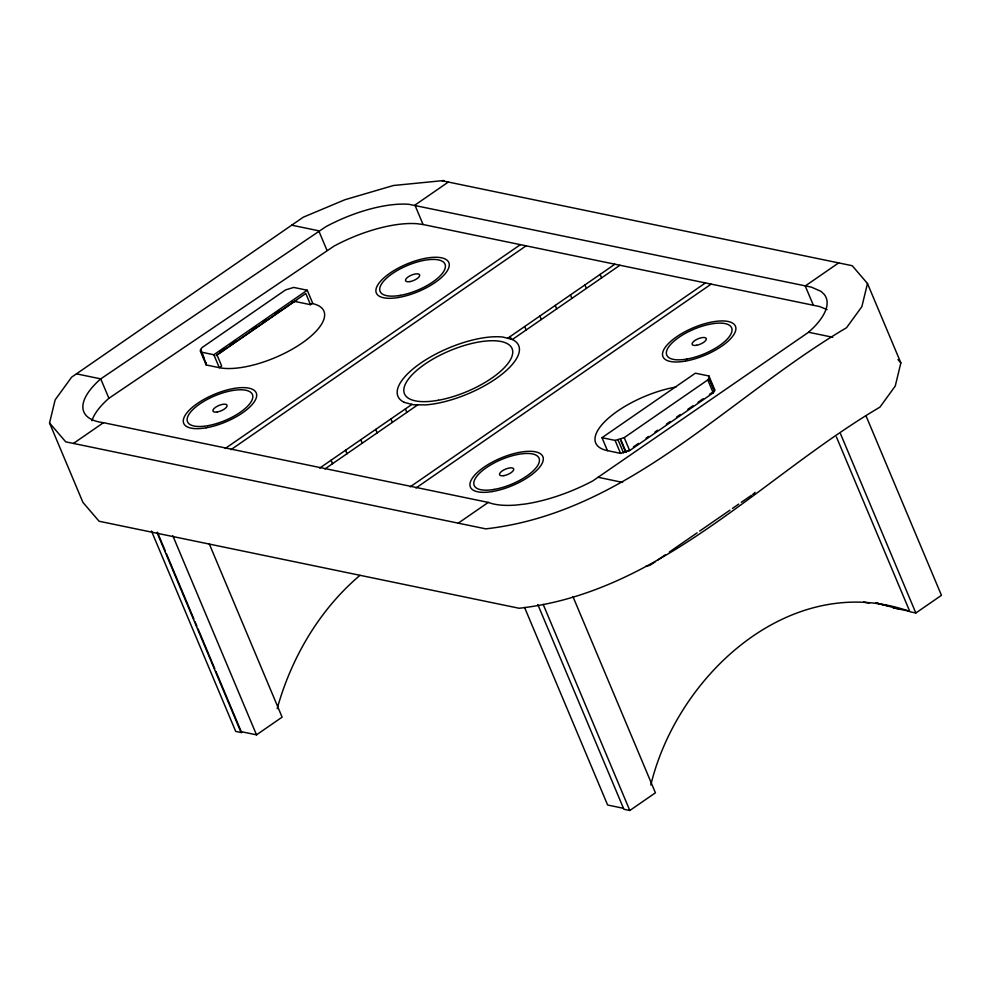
<?xml version="1.0" encoding="UTF-8"?>
<svg xmlns="http://www.w3.org/2000/svg" width="991" height="991" viewBox="0 0 991 991"><rect width="100%" height="100%" fill="white"/><g stroke="black" fill="none" stroke-linecap="round" stroke-linejoin="round"><path stroke-width="1.49" d="M441.936 180.721L852.223 265.712L867.472 283.488L900.856 362.904L895.269 386.032L879.934 407.14C762.426 476.275 661.431 592.271 519.135 608.263L99.1 521.254L82.934 502.4L49.55 422.996L55.137 399.869L71.625 377.175L303.246 217.215L344.905 199.736L393.427 185.503L444.104 180.511M867.472 283.488L861.885 306.615L846.549 327.724C729.042 396.858 628.046 512.855 485.751 528.86L65.716 441.837L49.55 422.996M307.235 290.227L213.833 354.741L200.727 352.016L200.591 349.563L202.003 347.618L285.569 289.905L293.683 287.427L307.235 290.227L312.673 303.172L310.493 304.671L294.649 301.4L216.137 355.633M205.955 362.768L206.165 364.961L219.284 367.673A63.102 23.945 -22.8 0 0 301.958 343.109A63.102 23.945 -22.8 0 0 312.165 303.519M601.995 437.7L615.114 440.413L624.219 437.638L707.785 379.925L708.999 378.252L708.949 375.998L695.397 373.186L601.995 437.7L607.433 450.632L620.552 453.358L629.657 450.571L713.223 392.857L714.437 391.185L714.387 388.943M277.17 708.701C291.379 657.714 319.375 609.75 359.956 575.362M650.814 785.033C677.311 675.106 790.484 570.296 908.945 611.125L893.102 607.842M73.433 443.435L103.473 422.686L488.29 502.412A89.983 34.14 -22.8 0 0 516.014 505.063L524.796 504.072A89.983 34.14 -22.8 0 0 592.915 480.833L808.569 332.258L813.772 327.34A89.809 34.078 -22.8 0 0 824.227 294.401L821.056 291.391L811.456 287.142L409.01 204.319A80.692 30.622 -22.8 0 0 325.804 226.741L100.735 378.872L76.456 373.842M448.328 182.047L414.919 205.112L423.083 224.523L819.619 306.553L827.076 309.588M220.101 351.817L225.168 348.312M230.234 344.818L235.301 341.325M251.764 329.953L256.818 326.46M263.148 322.087L266.951 319.461M274.544 314.209L279.611 310.716M225.217 448.502L520.349 244.678M230.94 449.691L526.06 245.867M319.697 468.099L411.959 404.378M507.665 338.278L614.854 264.25M324.924 468.966L417.793 404.824M404.241 402.371L413.507 404.786L425.82 404.885A65.493 24.849 -22.8 0 0 499.91 375.824A65.493 24.849 -22.8 0 0 512.359 339.517L619.833 265.291M410.212 486.829L705.332 283.005M415.935 488.006L711.055 284.182M458.251 523.161L488.29 502.412M838.659 262.9L805.249 285.978L813.413 305.389M625.532 452.243L628.368 450.397M633.435 446.904L638.501 443.398M646.107 438.158L648.634 436.399M654.964 432.026L657.504 430.28M666.361 424.16L670.164 421.534M676.494 417.161L680.297 414.535M687.903 409.283L692.957 405.79M698.023 402.284L703.09 398.791M709.432 394.418L714.499 390.925L709.791 379.739M157.012 532.539L240.664 731.556L256.508 734.839L282.113 717.15L209.212 543.725M655.435 561.624L651.644 564.238A13.453 10.889 -78.3 0 1 646.058 566.121M657.962 559.878L665.543 554.65M669.321 552.037L697.107 532.848M699.634 531.102L729.933 510.179M732.46 508.433L738.766 504.072M741.293 502.326L751.401 495.351M537.828 604.56L623.884 809.263L629.818 810.489L655.423 792.812L572.959 596.632M836.404 436.92L909.911 611.769L915.845 612.995L941.45 595.318L866.159 416.195M91.903 420.766A83.95 31.861 -22.8 0 1 108.899 398.283L333.967 246.152A80.692 30.622 -22.8 0 1 417.174 223.731L423.083 224.523M292.035 302.416L296.643 300.781M291.701 225.18L318.755 230.792L326.919 250.203M808.569 332.258L832.737 337.262M878.794 603.519L875.883 602.912L900.237 609.316M881.854 604.535L890.562 606.343M863.619 602.02L869.429 603.222M623.463 808.297L607.619 805.014L524.549 607.409M598.106 477.266L622.583 482.406M512.347 339.517L503.044 337.076A65.493 24.849 -22.8 0 0 422.847 361.678A65.493 24.849 -22.8 0 0 404.291 402.346M897.995 359.572L900.856 362.904M840.554 433.885L915.845 612.995M708.949 375.998L714.796 389.946M708.999 378.252L714.437 391.185M707.785 379.925L713.223 392.857M624.219 437.638L629.657 450.571M620.639 439.137L626.077 452.082M620.961 441.094L625.668 452.268M618.074 439.917L623.512 452.862M615.114 440.413L620.552 453.358M543.179 604.361L629.818 810.489M310.493 304.671L305.798 293.497L216.967 354.852L221.662 366.026L219.284 367.673L213.833 354.741M200.591 349.563L203.861 357.33M201.123 351.57L205.831 362.743M200.232 350.802L206.165 364.961M172.843 535.821L256.508 734.839M108.899 398.283L100.735 378.872A83.95 31.861 -22.8 0 0 103.473 422.686M157.396 532.204L165.163 550.686M166.364 553.523L193.852 618.917M195.041 621.766L196.837 626.027M198.039 628.864L214.762 668.677M215.964 671.514L241.655 732.646L235.709 731.408L151.462 530.965M600.15 274.408L601.587 277.889M584.95 284.9L586.387 288.393M570.457 294.909L571.894 298.39M555.257 305.414L556.682 308.895M539.884 316.03L541.321 319.511M524.685 326.535L526.11 330.015M510.192 336.531L511.294 339.219M405.406 408.899L406.843 412.38M390.925 418.908L392.349 422.389M375.713 429.413L377.15 432.894M360.786 439.719L362.223 443.2M345.586 450.224L347.011 453.705M331.093 460.233L332.53 463.714M755.055 492.316A13.453 10.889 -78.3 0 1 752.665 494.472M607.433 450.632A63.102 23.945 -22.8 0 1 606.851 419.614A63.102 23.945 -22.8 0 1 675.986 387.023M492.837 491.462A39.306 14.915 -22.8 0 0 542.957 456.851A39.306 14.915 -22.8 0 0 484.042 467.145A39.306 14.915 -22.8 0 0 492.837 491.462M685.425 361.108A39.306 14.915 -22.8 0 0 735.545 326.497A39.306 14.915 -22.8 0 0 676.618 336.791A39.306 14.915 -22.8 0 0 685.425 361.108M494.286 489.393A35.168 13.341 -22.8 0 0 539.129 458.424A35.168 13.341 -22.8 0 0 486.408 467.641A35.168 13.341 -22.8 0 0 494.286 489.393M503.936 475.643A7.631 2.899 -22.8 0 0 513.672 468.916A7.631 2.899 -22.8 0 0 502.226 470.911A7.631 2.899 -22.8 0 0 503.936 475.643M696.524 345.289A7.631 2.899 -22.8 0 0 706.261 338.563A7.631 2.899 -22.8 0 0 694.815 340.557A7.631 2.899 -22.8 0 0 696.524 345.289M686.874 359.052A35.168 13.341 -22.8 0 0 731.717 328.083A35.168 13.341 -22.8 0 0 678.996 337.287A35.168 13.341 -22.8 0 0 686.874 359.052M217.314 411.959A7.631 2.899 -22.8 0 0 227.05 405.232A7.631 2.899 -22.8 0 0 215.604 407.239A7.631 2.899 -22.8 0 0 217.314 411.959M398.803 297.436A39.306 14.915 -22.8 0 0 448.923 262.826A39.306 14.915 -22.8 0 0 389.996 273.12A39.306 14.915 -22.8 0 0 398.803 297.436M207.664 425.721A35.168 13.341 -22.8 0 0 252.507 394.752A35.168 13.341 -22.8 0 0 199.786 403.956A35.168 13.341 -22.8 0 0 207.664 425.721M206.215 427.79A39.306 14.915 -22.8 0 0 256.335 393.179A39.306 14.915 -22.8 0 0 197.42 403.461A39.306 14.915 -22.8 0 0 206.215 427.79M400.253 295.368A35.168 13.341 -22.8 0 0 445.095 264.399A35.168 13.341 -22.8 0 0 392.374 273.603A35.168 13.341 -22.8 0 0 400.253 295.368M409.902 281.605A7.631 2.899 -22.8 0 0 419.639 274.879A7.631 2.899 -22.8 0 0 408.193 276.885A7.631 2.899 -22.8 0 0 409.902 281.605M438.381 400.253A58.358 22.149 -22.8 0 0 512.136 348.745A58.358 22.149 -22.8 0 0 424.297 364.564A58.358 22.149 -22.8 0 0 438.381 400.253"/></g></svg>
